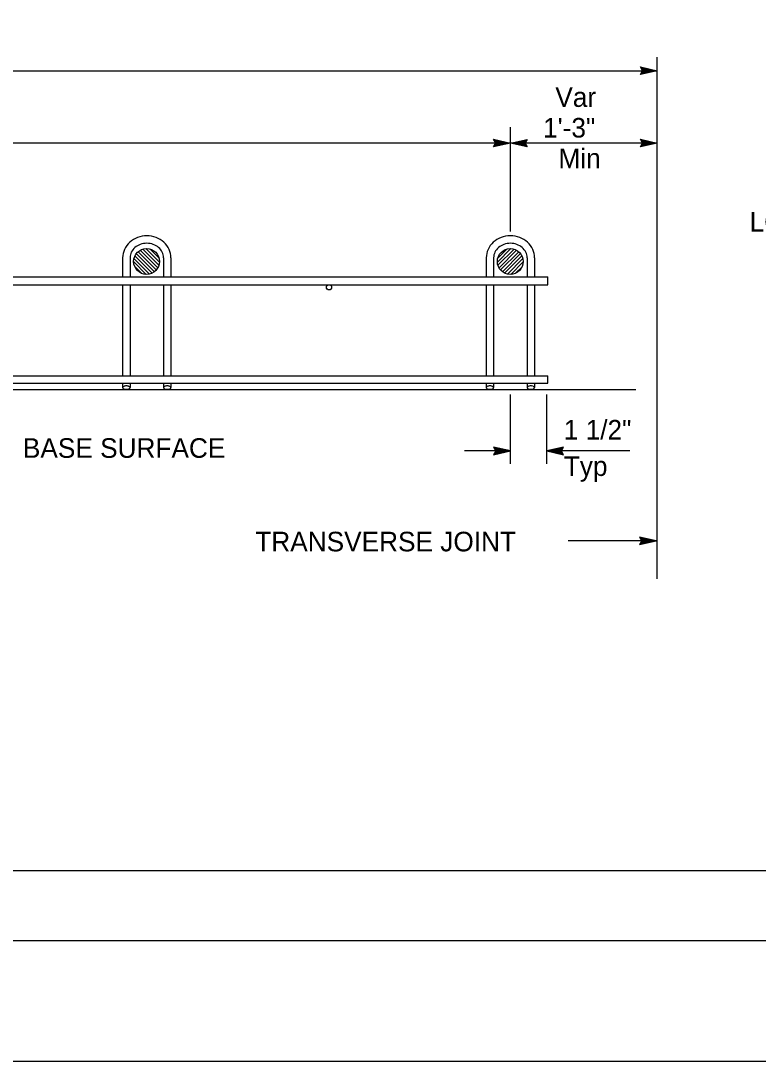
# Model space of a CAD drawing. Extents: x -894 to 866, y -472 to 714.
# Drawn here: x -388.7 to -125.4, y -472.4 to -101 of the extents above; entities that cross this region are included whole.
import ezdxf

# ---------------------------------------------------------------- set-up
doc = ezdxf.new("R2010")
doc.units = 0
for name, color, linetype in [('border_PLOTTING-ELEMENTS', 7, 'Continuous'), ('border_rw_22x34_Cut_Lines', 7, 'Continuous'), ('border_SHEET', 7, 'Continuous'), ('rd_PAVEMENT-anno', 7, 'Continuous'), ('rd_SUBBASE-MATERIAL', 7, 'Continuous'), ('STR_Misc Steel A', 7, 'Continuous'), ('STR_Misc Steel B', 7, 'Continuous'), ('STR_Misc Steel C', 7, 'Continuous'), ('STR_Misc Steel D', 7, 'Continuous'), ('STR_Reinforcement A', 7, 'Continuous')]:
    doc.layers.add(name, color=color, linetype=linetype)

msp = doc.modelspace()

# ---------------------------------------------------------------- linework, layer by layer
at = {"layer": 'border_PLOTTING-ELEMENTS'}
for points in [[(-894.04, -472.45), (865.96, -472.45), (865.96, 713.55), (-894.04, 713.55)], [(-864.04, 670.55), (835.96, 670.55), (835.96, -429.45), (-864.04, -429.45)]]:
    msp.add_lwpolyline(points, close=True, dxfattribs=at)
at = {"layer": 'border_rw_22x34_Cut_Lines'}
msp.add_lwpolyline([(-864.04, 670.55), (835.96, 670.55), (835.96, -429.45), (-864.04, -429.45)], close=True, dxfattribs=at)
at = {"layer": 'border_SHEET'}
msp.add_line((810.96, -404.45), (-814.04, -404.45), dxfattribs=at)
at = {"layer": 'rd_PAVEMENT-anno'}
for p, q in [((-161.48, -300.27), (-161.48, -113.96)), ((-786.24, -118.85), (-161.48, -118.85)), ((-166.68, -118.85), (-167.48, -117.51)), ((-167.48, -117.51), (-167.48, -117.51)), ((-167.48, -117.51), (-161.48, -118.85)), ((-161.48, -118.85), (-167.48, -120.18)), ((-167.48, -120.18), (-166.68, -118.85)), ((-167.26, -117.86), (-162.86, -118.84)), ((-162.87, -118.85), (-167.24, -119.82)), ((-164.24, -118.84), (-167.07, -119.47)), ((-167.03, -118.22), (-164.24, -118.84)), ((-166.85, -118.57), (-165.62, -118.84)), ((-165.62, -118.84), (-166.83, -119.11)), ((-161.48, -118.85), (-161.48, -118.85)), ((-167.48, -120.18), (-167.48, -120.18)), ((-213.89, -176.19), (-213.89, -138.98)), ((-213.89, -144.67), (-734.14, -144.67)), ((-219.09, -144.67), (-219.89, -143.33)), ((-219.89, -143.33), (-219.89, -143.33)), ((-219.89, -143.33), (-213.89, -144.67)), ((-213.89, -144.67), (-219.89, -146)), ((-219.89, -146), (-219.09, -144.67)), ((-219.67, -143.69), (-215.27, -144.67)), ((-215.28, -144.67), (-219.65, -145.64)), ((-216.65, -144.67), (-219.48, -145.29)), ((-219.44, -144.05), (-216.65, -144.67)), ((-219.26, -144.39), (-218.03, -144.67)), ((-218.03, -144.67), (-219.24, -144.93)), ((-213.89, -144.67), (-207.89, -143.34)), ((-161.48, -144.67), (-213.89, -144.67)), ((-207.89, -146.01), (-213.89, -144.67)), ((-213.89, -144.67), (-213.89, -144.67)), ((-213.89, -144.67), (-213.89, -144.67)), ((-208.1, -145.65), (-212.51, -144.67)), ((-212.5, -144.67), (-208.12, -143.7)), ((-211.12, -144.67), (-208.3, -144.05)), ((-208.34, -145.29), (-211.12, -144.67)), ((-209.74, -144.67), (-208.53, -144.4)), ((-208.51, -144.95), (-209.74, -144.67)), ((-207.89, -143.34), (-208.69, -144.67)), ((-208.69, -144.67), (-207.89, -146.01)), ((-207.89, -143.34), (-207.89, -143.34)), ((-166.68, -144.67), (-167.48, -143.33)), ((-167.48, -143.33), (-167.48, -143.33)), ((-167.48, -143.33), (-161.48, -144.67)), ((-161.48, -144.67), (-167.48, -146)), ((-167.48, -146), (-166.68, -144.67)), ((-167.26, -143.69), (-162.86, -144.67)), ((-162.87, -144.67), (-167.24, -145.64)), ((-164.24, -144.67), (-167.07, -145.29)), ((-167.03, -144.05), (-164.24, -144.67)), ((-166.85, -144.39), (-165.62, -144.67)), ((-165.62, -144.67), (-166.83, -144.93)), ((-161.48, -144.67), (-161.48, -144.67)), ((-219.89, -146), (-219.89, -146)), ((-207.89, -146.01), (-207.89, -146.01)), ((-167.48, -146), (-167.48, -146)), ((-213.89, -259.14), (-213.89, -234.43)), ((-200.86, -259.14), (-200.86, -234.43)), ((-213.89, -254.6), (-230.27, -254.6)), ((-213.89, -254.6), (-219.89, -253.27)), ((-219.89, -253.27), (-219.89, -253.27)), ((-219.89, -253.27), (-219.09, -254.6)), ((-219.09, -254.6), (-219.89, -255.94)), ((-219.89, -255.94), (-213.89, -254.6)), ((-219.89, -255.94), (-219.89, -255.94)), ((-219.67, -255.58), (-215.27, -254.6)), ((-215.28, -254.6), (-219.65, -253.63)), ((-216.65, -254.6), (-219.48, -253.97)), ((-219.44, -255.22), (-216.65, -254.6)), ((-219.26, -254.88), (-218.03, -254.6)), ((-218.03, -254.6), (-219.24, -254.33)), ((-213.89, -254.6), (-213.89, -254.6)), ((-194.86, -253.26), (-200.86, -254.6)), ((-171.21, -254.6), (-200.86, -254.6)), ((-200.86, -254.6), (-200.86, -254.6)), ((-200.86, -254.6), (-194.86, -255.93)), ((-195.08, -253.61), (-199.48, -254.6)), ((-199.47, -254.6), (-195.1, -255.57)), ((-195.31, -253.97), (-198.1, -254.6)), ((-198.1, -254.6), (-195.27, -255.22)), ((-195.49, -254.32), (-196.72, -254.6)), ((-196.72, -254.6), (-195.51, -254.86)), ((-195.66, -254.6), (-194.86, -253.26)), ((-194.86, -255.93), (-195.66, -254.6)), ((-194.86, -253.26), (-194.86, -253.26)), ((-194.86, -255.93), (-194.86, -255.93)), ((-161.78, -286.69), (-167.78, -285.36)), ((-167.78, -285.36), (-167.78, -285.36)), ((-167.78, -285.36), (-166.98, -286.69)), ((-163.17, -286.69), (-167.55, -285.72)), ((-161.78, -286.69), (-193.22, -286.69)), ((-166.98, -286.69), (-167.78, -288.03)), ((-167.78, -288.03), (-161.78, -286.69)), ((-167.78, -288.03), (-167.78, -288.03)), ((-167.57, -287.68), (-163.16, -286.69)), ((-164.55, -286.69), (-167.37, -286.07)), ((-167.33, -287.32), (-164.55, -286.69)), ((-167.16, -286.97), (-165.93, -286.69)), ((-165.93, -286.69), (-167.14, -286.43)), ((-161.78, -286.69), (-161.78, -286.69))]:
    msp.add_line(p, q, dxfattribs=at)
at = {"layer": 'rd_SUBBASE-MATERIAL'}
msp.add_line((-778.89, -232.67), (-169.11, -232.67), dxfattribs=at)
at = {"layer": 'STR_Misc Steel A'}
for p, q in [((-747.17, -227.72), (-200.56, -227.72)), ((-200.56, -230.37), (-200.56, -227.72)), ((-747.17, -230.37), (-200.56, -230.37))]:
    msp.add_line(p, q, dxfattribs=at)
at = {"layer": 'STR_Misc Steel B'}
for p, q in [((-747.17, -192.38), (-200.56, -192.38)), ((-200.56, -195.26), (-200.56, -192.38)), ((-747.17, -195.26), (-200.56, -195.26))]:
    msp.add_line(p, q, dxfattribs=at)
at = {"layer": 'STR_Misc Steel C'}
msp.add_circle((-278.65, -196.16), 0.928, dxfattribs=at)
at = {"layer": 'STR_Misc Steel D'}
for p, q in [((-352.35, -185.6), (-352.35, -192.38)), ((-349.69, -185.6), (-349.69, -192.38)), ((-337.75, -185.6), (-337.75, -192.38)), ((-335.1, -185.6), (-335.1, -192.38)), ((-222.51, -185.6), (-222.51, -192.38)), ((-219.86, -185.6), (-219.86, -192.38)), ((-207.92, -185.6), (-207.92, -192.38)), ((-205.26, -185.6), (-205.26, -192.38)), ((-352.35, -195.26), (-352.35, -227.72)), ((-349.69, -195.26), (-349.69, -227.72)), ((-337.75, -195.26), (-337.75, -227.72)), ((-335.1, -195.26), (-335.1, -227.72)), ((-222.51, -195.26), (-222.51, -227.72)), ((-219.86, -195.26), (-219.86, -227.72)), ((-207.92, -195.26), (-207.92, -227.72)), ((-205.26, -195.26), (-205.26, -227.72)), ((-352.35, -230.37), (-352.35, -231.98)), ((-349.69, -230.37), (-349.69, -231.98)), ((-337.75, -230.37), (-337.75, -231.98)), ((-335.1, -230.37), (-335.1, -231.98)), ((-222.51, -230.37), (-222.51, -231.98)), ((-219.86, -230.37), (-219.86, -231.98)), ((-207.92, -230.37), (-207.92, -231.98)), ((-205.26, -230.37), (-205.26, -231.98))]:
    msp.add_line(p, q, dxfattribs=at)
for centre, radius, start, end in [((-343.72, -187.29), 9.5, 90, 110.5721), ((-343.72, -187.29), 9.5, 69.4279, 90), ((-213.89, -187.29), 9.5, 90, 110.5721), ((-213.89, -187.29), 9.5, 69.4279, 90), ((-344.51, -185.94), 7.92, 132.1798, 155.433), ((-344.03, -186.47), 8.63, 110.5721, 132.1798), ((-344.49, -185.95), 5.28, 130.8371, 154.3942), ((-344.03, -186.49), 5.99, 109.6978, 130.8371), ((-343.72, -187.34), 6.89, 90, 109.6978), ((-343.72, -187.34), 6.89, 70.3022, 90), ((-343.42, -186.49), 5.99, 49.1629, 70.3022), ((-343.41, -186.47), 8.63, 47.8202, 69.4279), ((-342.95, -185.95), 5.28, 25.6058, 49.1629), ((-342.94, -185.94), 7.92, 24.567, 47.8202), ((-214.67, -185.94), 7.92, 132.1798, 155.433), ((-214.2, -186.47), 8.63, 110.5721, 132.1798), ((-214.66, -185.95), 5.28, 130.8371, 154.3942), ((-214.19, -186.49), 5.99, 109.6978, 130.8371), ((-213.89, -187.34), 6.89, 90, 109.6978), ((-213.89, -187.34), 6.89, 70.3022, 90), ((-213.58, -186.49), 5.99, 49.1629, 70.3022), ((-213.58, -186.47), 8.63, 47.8202, 69.4279), ((-213.12, -185.95), 5.28, 25.6058, 49.1629), ((-213.1, -185.94), 7.92, 24.567, 47.8202), ((-345.25, -185.6), 7.1, 155.433, 180), ((-345.21, -185.6), 4.48, 154.3942, 180), ((-342.23, -185.6), 4.48, 0, 25.6058), ((-342.2, -185.6), 7.1, 0, 24.567), ((-215.41, -185.6), 7.1, 155.433, 180), ((-215.38, -185.6), 4.48, 154.3942, 180), ((-212.4, -185.6), 4.48, 0, 25.6058), ((-212.36, -185.6), 7.1, 0, 24.567), ((-352.05, -231.98), 0.301, 137.8672, 180), ((-352.05, -231.98), 0.301, 180, 222.1328), ((-351.56, -232.42), 0.957, 114.6026, 137.8672), ((-351.56, -231.54), 0.957, 222.1328, 245.3974), ((-351.24, -233.13), 1.74, 100.7394, 114.6026), ((-351.24, -230.82), 1.74, 245.3974, 259.2606), ((-351.02, -234.26), 2.89, 90, 100.7394), ((-351.02, -229.69), 2.89, 259.2606, 270), ((-351.02, -234.26), 2.89, 79.2606, 90), ((-351.02, -229.69), 2.89, 270, 280.7394), ((-350.81, -233.13), 1.74, 65.3974, 79.2606), ((-350.81, -230.82), 1.74, 280.7394, 294.6026), ((-350.48, -232.42), 0.957, 42.1328, 65.3974), ((-350.48, -231.54), 0.957, 294.6026, 317.8672), ((-349.99, -231.98), 0.301, 0, 42.1328), ((-349.99, -231.98), 0.301, 317.8672, 0), ((-337.45, -231.98), 0.301, 137.8672, 180), ((-337.45, -231.98), 0.301, 180, 222.1328), ((-336.96, -232.42), 0.957, 114.6026, 137.8672), ((-336.96, -231.54), 0.957, 222.1328, 245.3974), ((-336.64, -233.13), 1.74, 100.7394, 114.6026), ((-336.64, -230.82), 1.74, 245.3974, 259.2606), ((-336.42, -234.26), 2.89, 90, 100.7394), ((-336.42, -229.69), 2.89, 259.2606, 270), ((-336.42, -234.26), 2.89, 79.2606, 90), ((-336.42, -229.69), 2.89, 270, 280.7394), ((-336.21, -233.13), 1.74, 65.3974, 79.2606), ((-336.21, -230.82), 1.74, 280.7394, 294.6026), ((-335.88, -232.42), 0.957, 42.1328, 65.3974), ((-335.88, -231.54), 0.957, 294.6026, 317.8672), ((-335.4, -231.98), 0.301, 0, 42.1328), ((-335.4, -231.98), 0.301, 317.8672, 0), ((-222.21, -231.98), 0.301, 137.8672, 180), ((-222.21, -231.98), 0.301, 180, 222.1328), ((-221.73, -232.42), 0.957, 114.6026, 137.8672), ((-221.73, -231.54), 0.957, 222.1328, 245.3974), ((-221.4, -233.13), 1.74, 100.7394, 114.6026), ((-221.4, -230.82), 1.74, 245.3974, 259.2606), ((-221.19, -234.26), 2.89, 90, 100.7394), ((-221.19, -229.69), 2.89, 259.2606, 270), ((-221.19, -234.26), 2.89, 79.2606, 90), ((-221.19, -229.69), 2.89, 270, 280.7394), ((-220.97, -233.13), 1.74, 65.3974, 79.2606), ((-220.97, -230.82), 1.74, 280.7394, 294.6026), ((-220.65, -232.42), 0.957, 42.1328, 65.3974), ((-220.65, -231.54), 0.957, 294.6026, 317.8672), ((-220.16, -231.98), 0.301, 0, 42.1328), ((-220.16, -231.98), 0.301, 317.8672, 0), ((-207.62, -231.98), 0.301, 137.8672, 180), ((-207.62, -231.98), 0.301, 180, 222.1328), ((-207.13, -232.42), 0.957, 114.6026, 137.8672), ((-207.13, -231.54), 0.957, 222.1328, 245.3974), ((-206.8, -233.13), 1.74, 100.7394, 114.6026), ((-206.8, -230.82), 1.74, 245.3974, 259.2606), ((-206.59, -234.26), 2.89, 90, 100.7394), ((-206.59, -229.69), 2.89, 259.2606, 270), ((-206.59, -234.26), 2.89, 79.2606, 90), ((-206.59, -229.69), 2.89, 270, 280.7394), ((-206.37, -233.13), 1.74, 65.3974, 79.2606), ((-206.37, -230.82), 1.74, 280.7394, 294.6026), ((-206.05, -232.42), 0.957, 42.1328, 65.3974), ((-206.05, -231.54), 0.957, 294.6026, 317.8672), ((-205.56, -231.98), 0.301, 0, 42.1328), ((-205.56, -231.98), 0.301, 317.8672, 0)]:
    msp.add_arc(centre, radius, start, end, dxfattribs=at)
at = {"layer": 'STR_Reinforcement A'}
for p, q in [((-341.81, -191.09), (-347.96, -184.93)), ((-341, -190.59), (-347.47, -184.12)), ((-340.33, -189.96), (-346.84, -183.45)), ((-339.79, -189.2), (-346.07, -182.91)), ((-339.39, -188.28), (-345.16, -182.52)), ((-339.2, -187.18), (-344.05, -182.32)), ((-339.35, -185.72), (-342.59, -182.48)), ((-218.54, -187.2), (-213.69, -182.35)), ((-218.39, -185.74), (-215.15, -182.5)), ((-218.34, -188.31), (-212.58, -182.54)), ((-217.95, -189.22), (-211.66, -182.93)), ((-217.41, -189.98), (-210.9, -183.47)), ((-216.74, -190.62), (-210.27, -184.15)), ((-215.93, -191.11), (-209.77, -184.96)), ((-343.97, -191.54), (-348.41, -187.09)), ((-342.78, -191.43), (-348.3, -185.9)), ((-345.66, -191.15), (-348.03, -188.79)), ((-214.96, -191.45), (-209.44, -185.92)), ((-213.77, -191.56), (-209.32, -187.11)), ((-212.08, -191.17), (-209.71, -188.81))]:
    msp.add_line(p, q, dxfattribs=at)
for centre in [(-343.81, -186.93), (-213.93, -186.95)]:
    msp.add_circle(centre, 4.61, dxfattribs=at)

# ---------------------------------------------------------------- texts
at = {"layer": 'rd_PAVEMENT-anno'}
for s, p in [('Var', (-197.83, -131.76)), ('1\'-3"', (-202.21, -142.7)), ('Min', (-196.71, -153.64)), ('LOWER RUNNER WIRE', (-128.45, -176.25)), ('1 1/2"', (-194.81, -250.51)), ('BASE SURFACE', (-387.97, -257.04)), ('Typ', (-194.81, -263.51)), ('TRANSVERSE JOINT', (-304.98, -290.44))]:
    msp.add_text(s, height=7, dxfattribs=at).set_placement(p)

doc.saveas('drawing.dxf')
